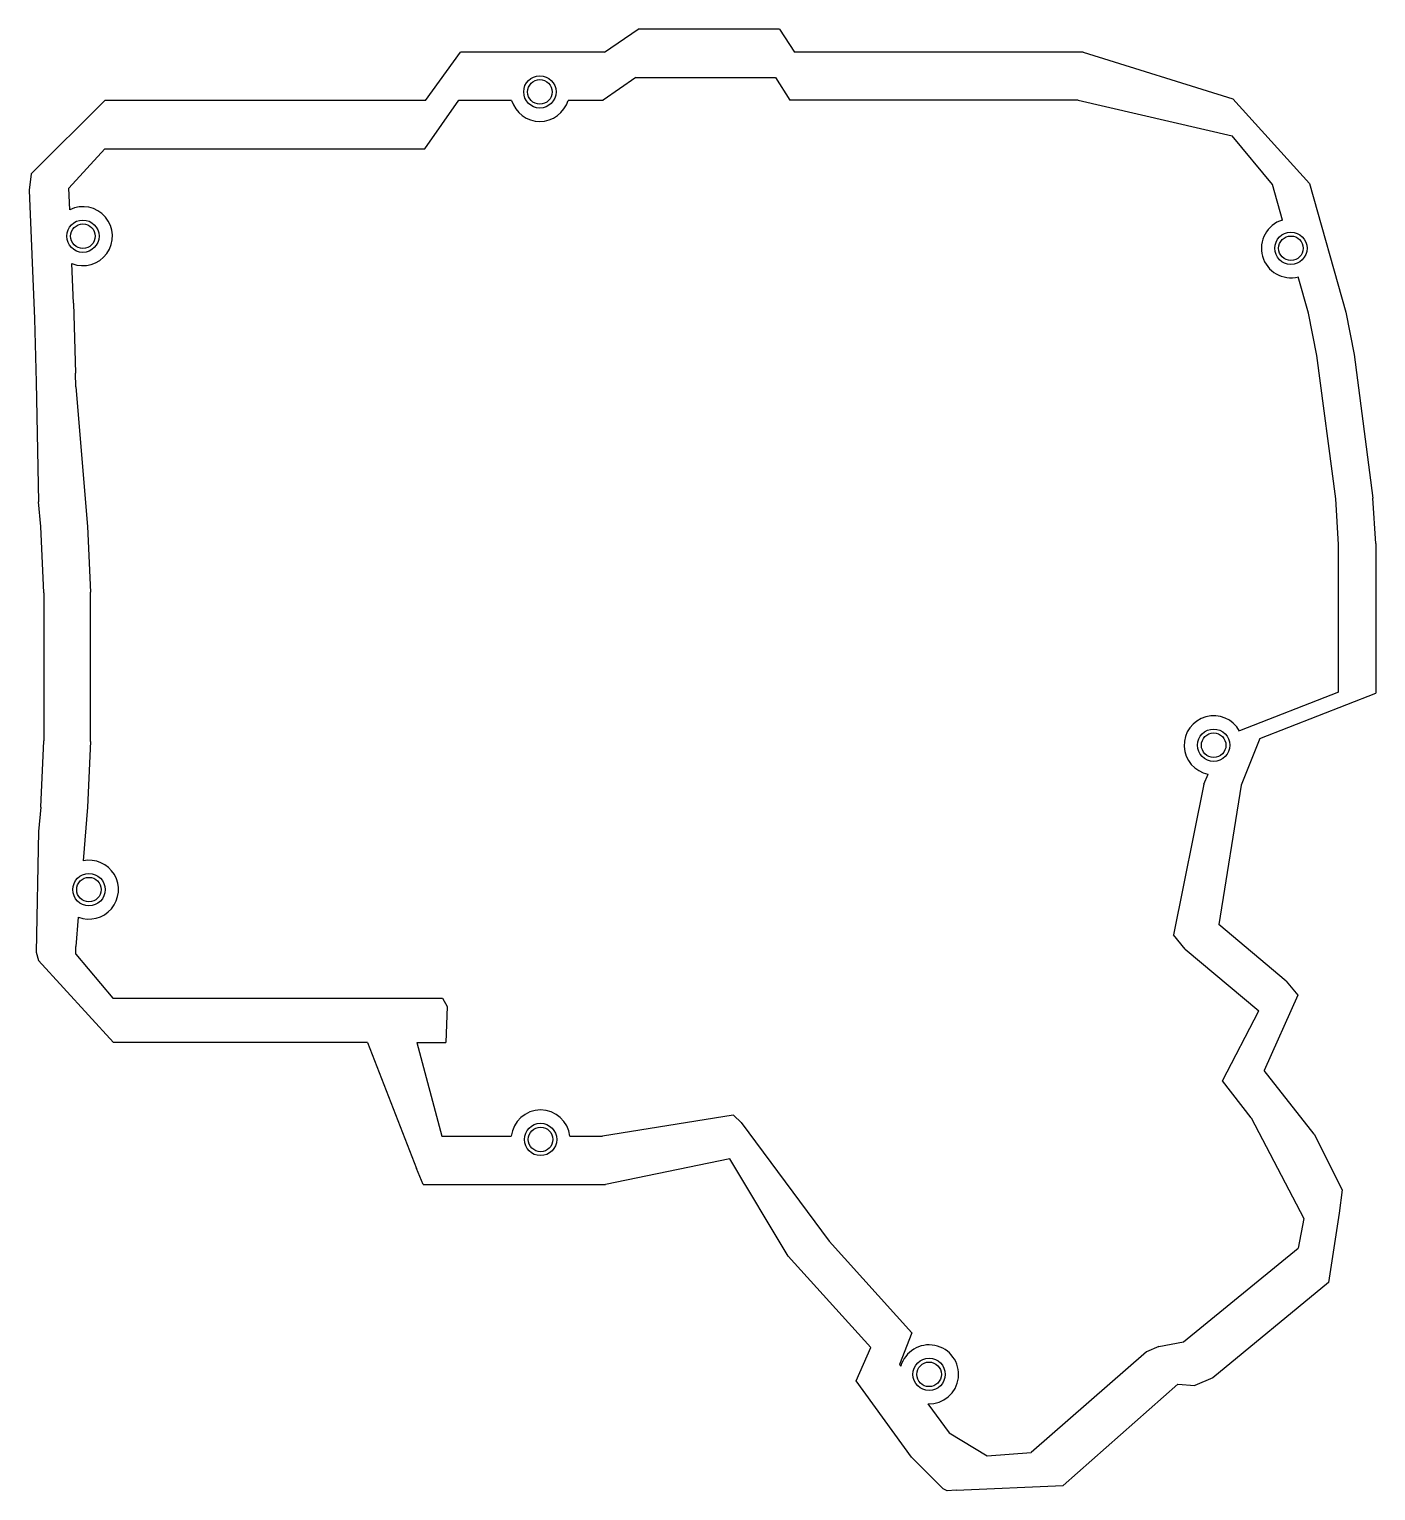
# Model space of a CAD drawing. Header units: metres. Extents: x -65 to 102, y -108 to 73.
import ezdxf

# ---------------------------------------------------------------- set-up
doc = ezdxf.new("R2010")
doc.units = ezdxf.units.M

msp = doc.modelspace()

# ---------------------------------------------------------------- linework, layer by layer
for p, q in [((6.53, 70.11, -5), (10.67, 72.93, -5)), ((6.53, 70.11), (10.67, 72.93)), ((28.16, 72.93, -5), (10.67, 72.93, -5)), ((10.67, 72.93, -5), (10.67, 72.93)), ((28.16, 72.93), (10.67, 72.93)), ((28.16, 72.93, -5), (30.03, 70.11, -5)), ((28.16, 72.93, -5), (28.16, 72.93)), ((28.16, 72.93), (30.03, 70.11)), ((-15.65, 64.11, -5), (-11.32, 70.11, -5)), ((-15.65, 64.11), (-11.32, 70.11)), ((6.53, 70.11, -5), (-11.32, 70.11, -5)), ((-11.32, 70.11, -5), (-11.32, 70.11)), ((6.53, 70.11), (-11.32, 70.11)), ((6.53, 70.11, -5), (6.53, 70.11)), ((65.77, 70.11, -5), (30.03, 70.11, -5)), ((30.03, 70.11, -5), (30.03, 70.11)), ((65.77, 70.11), (30.03, 70.11)), ((65.77, 70.11, -5), (84.29, 64.32, -5)), ((65.77, 70.11, -5), (65.77, 70.11)), ((65.77, 70.11), (84.29, 64.32)), ((-3.49, 65.17, -5), (-3.49, 65.17, -4)), ((-3.01, 65.17, -4), (-3.01, 65.17)), ((10.39, 66.95), (6.35, 64.13)), ((10.39, 66.95, -2), (6.35, 64.13, -2)), ((10.39, 66.95), (27.69, 66.95)), ((10.39, 66.95, -2), (10.39, 66.95)), ((10.39, 66.95, -2), (27.69, 66.95, -2)), ((27.69, 66.95), (29.47, 64.13)), ((27.69, 66.95, -2), (27.69, 66.95)), ((27.69, 66.95, -2), (29.47, 64.13, -2)), ((-55.34, 64.11, -5), (-64.45, 55.02, -5)), ((-55.34, 64.11), (-64.45, 55.02)), ((-15.65, 64.11, -5), (-55.34, 64.11, -5)), ((-55.34, 64.11, -5), (-55.34, 64.11)), ((-15.65, 64.11), (-55.34, 64.11)), ((-15.73, 58.13), (-11.5, 64.13)), ((-15.73, 58.13, -2), (-11.5, 64.13, -2)), ((-15.65, 64.11, -5), (-15.65, 64.11)), ((-11.5, 64.13), (-4.98, 64.13)), ((-11.5, 64.13, -2), (-11.5, 64.13)), ((-11.5, 64.13, -2), (-4.98, 64.13, -2)), ((-4.98, 64.13, -2), (-4.98, 64.13)), ((2.01, 64.13), (6.35, 64.13)), ((2.01, 64.13, -2), (2.01, 64.13)), ((2.01, 64.13, -2), (6.35, 64.13, -2)), ((6.35, 64.13, -2), (6.35, 64.13)), ((65.12, 64.13), (29.47, 64.13)), ((29.47, 64.13, -2), (29.47, 64.13)), ((65.12, 64.13, -2), (29.47, 64.13, -2)), ((65.12, 64.13), (84.19, 59.72)), ((65.12, 64.13, -2), (65.12, 64.13)), ((65.12, 64.13, -2), (84.19, 59.72, -2)), ((93.79, 53.82, -5), (84.29, 64.32, -5)), ((84.29, 64.32, -5), (84.29, 64.32)), ((93.79, 53.82), (84.29, 64.32)), ((89.19, 53.72), (84.19, 59.72)), ((84.19, 59.72, -2), (84.19, 59.72)), ((89.19, 53.72, -2), (84.19, 59.72, -2)), ((-55.32, 58.13), (-59.79, 53.27)), ((-55.32, 58.13, -2), (-59.79, 53.27, -2)), ((-55.32, 58.13), (-15.73, 58.13)), ((-55.32, 58.13, -2), (-55.32, 58.13)), ((-55.32, 58.13, -2), (-15.73, 58.13, -2)), ((-15.73, 58.13, -2), (-15.73, 58.13)), ((-64.45, 55.02, -5), (-64.69, 53.02, -5)), ((-64.45, 55.02), (-64.69, 53.02)), ((-64.45, 55.02, -5), (-64.45, 55.02)), ((-64.69, 53.02, -5), (-64.05, 37.08, -5)), ((-64.69, 53.02, -5), (-64.69, 53.02)), ((-64.69, 53.02), (-64.05, 37.08)), ((-59.68, 50.57), (-59.79, 53.27)), ((-59.68, 50.57, -2), (-59.79, 53.27, -2)), ((-59.79, 53.27, -2), (-59.79, 53.27)), ((90.43, 49.3), (89.19, 53.72)), ((89.19, 53.72, -2), (89.19, 53.72)), ((90.43, 49.3, -2), (89.19, 53.72, -2)), ((93.79, 53.82, -5), (98.25, 37.89, -5)), ((93.79, 53.82, -5), (93.79, 53.82)), ((93.79, 53.82), (98.25, 37.89)), ((-59.68, 50.57, -2), (-59.68, 50.57)), ((90.43, 49.3, -2), (90.43, 49.3)), ((-60.05, 47.31, -5), (-60.05, 47.31, -4)), ((-59.58, 47.31, -4), (-59.58, 47.31)), ((89.47, 45.81, -5), (89.47, 45.81, -4)), ((89.94, 45.81, -4), (89.94, 45.81)), ((-59.21, 39), (-59.41, 43.92)), ((-59.21, 39, -2), (-59.41, 43.92, -2)), ((-59.41, 43.92, -2), (-59.41, 43.92)), ((93.65, 37.79), (92.39, 42.28)), ((92.39, 42.28, -2), (92.39, 42.28)), ((93.65, 37.79, -2), (92.39, 42.28, -2)), ((-59.21, 39), (-58.96, 30.37)), ((-59.21, 39, -2), (-58.96, 30.37, -2)), ((-59.21, 39, -2), (-59.21, 39)), ((-64.05, 37.08, -5), (-63.82, 29.24, -5)), ((-64.05, 37.08, -5), (-64.05, 37.08)), ((-64.05, 37.08), (-63.82, 29.24)), ((94.7, 32.55), (93.65, 37.79)), ((93.65, 37.79, -2), (93.65, 37.79)), ((94.7, 32.55, -2), (93.65, 37.79, -2)), ((98.25, 37.89, -5), (99.3, 32.65, -5)), ((98.25, 37.89, -5), (98.25, 37.89)), ((98.25, 37.89), (99.3, 32.65)), ((99.3, 32.65, -5), (101.62, 14.88, -5)), ((99.3, 32.65, -5), (99.3, 32.65)), ((99.3, 32.65), (101.62, 14.88)), ((97.02, 14.78), (94.7, 32.55)), ((94.7, 32.55, -2), (94.7, 32.55)), ((97.02, 14.78, -2), (94.7, 32.55, -2)), ((-63.82, 29.24, -5), (-63.54, 14.41, -5)), ((-63.82, 29.24, -5), (-63.82, 29.24)), ((-63.82, 29.24), (-63.54, 14.41)), ((-58.93, 28.65), (-58.96, 30.37)), ((-58.93, 28.65, -2), (-58.96, 30.37, -2)), ((-58.96, 30.37, -2), (-58.96, 30.37)), ((-58.93, 28.65), (-57.47, 11.37)), ((-58.93, 28.65, -2), (-57.47, 11.37, -2)), ((-58.93, 28.65, -2), (-58.93, 28.65)), ((97.37, 9.15), (97.02, 14.78)), ((97.02, 14.78, -2), (97.02, 14.78)), ((97.37, 9.15, -2), (97.02, 14.78, -2)), ((101.97, 9.25, -5), (101.62, 14.88, -5)), ((101.62, 14.88, -5), (101.62, 14.88)), ((101.97, 9.25), (101.62, 14.88)), ((-63.26, 11.37, -5), (-63.54, 14.41, -5)), ((-63.54, 14.41, -5), (-63.54, 14.41)), ((-63.26, 11.37), (-63.54, 14.41)), ((-62.89, 3.15, -5), (-63.26, 11.37, -5)), ((-63.26, 11.37, -5), (-63.26, 11.37)), ((-62.89, 3.15), (-63.26, 11.37)), ((-57.47, 11.37), (-57.12, 3.25)), ((-57.47, 11.37, -2), (-57.12, 3.25, -2)), ((-57.47, 11.37, -2), (-57.47, 11.37)), ((97.37, -9.15), (97.37, 9.15)), ((97.37, 9.15, -2), (97.37, 9.15)), ((97.37, -9.15, -2), (97.37, 9.15, -2)), ((101.97, 9.25, -5), (101.97, -9.25, -5)), ((101.97, 9.25, -5), (101.97, 9.25)), ((101.97, 9.25), (101.97, -9.25)), ((-62.89, 3.15, -5), (-62.89, -15.15, -5)), ((-62.89, 3.15, -5), (-62.89, 3.15)), ((-62.89, 3.15), (-62.89, -15.15)), ((-57.12, -15.25), (-57.12, 3.25)), ((-57.12, -15.25, -2), (-57.12, 3.25, -2)), ((-57.12, 3.25, -2), (-57.12, 3.25)), ((97.37, -9.15), (85.11, -13.95)), ((97.37, -9.15, -2), (85.11, -13.95, -2)), ((87.62, -14.88, -5), (101.97, -9.25, -5)), ((87.62, -14.88), (101.97, -9.25)), ((97.37, -9.15, -2), (97.37, -9.15)), ((101.97, -9.25, -5), (101.97, -9.25)), ((85.11, -13.95, -2), (85.11, -13.95)), ((-63.26, -23.37, -5), (-62.89, -15.15, -5)), ((-63.26, -23.37), (-62.89, -15.15)), ((-62.89, -15.15, -5), (-62.89, -15.15)), ((-57.12, -15.25), (-57.47, -23.37)), ((-57.12, -15.25, -2), (-57.47, -23.37, -2)), ((-57.12, -15.25, -2), (-57.12, -15.25)), ((79.91, -15.71, -5), (79.91, -15.71, -4)), ((80.38, -15.71, -4), (80.38, -15.71)), ((87.62, -14.88, -5), (85.3, -20.65, -5)), ((87.62, -14.88), (85.3, -20.65)), ((87.62, -14.88, -5), (87.62, -14.88)), ((80.7, -20.55), (81.21, -19.29)), ((80.7, -20.55, -2), (81.21, -19.29, -2)), ((81.21, -19.29, -2), (81.21, -19.29)), ((80.7, -20.55), (76.96, -39.19)), ((80.7, -20.55, -2), (76.96, -39.19, -2)), ((80.7, -20.55, -2), (80.7, -20.55)), ((85.3, -20.65, -5), (82.54, -37.9, -5)), ((85.3, -20.65), (82.54, -37.9)), ((85.3, -20.65, -5), (85.3, -20.65)), ((-63.26, -23.37, -5), (-63.54, -26.41, -5)), ((-63.26, -23.37), (-63.54, -26.41)), ((-63.26, -23.37, -5), (-63.26, -23.37)), ((-57.47, -23.37), (-58.03, -30.02)), ((-57.47, -23.37, -2), (-58.03, -30.02, -2)), ((-57.47, -23.37, -2), (-57.47, -23.37)), ((-63.54, -26.41, -5), (-63.82, -41.34, -5)), ((-63.54, -26.41), (-63.82, -41.34)), ((-63.54, -26.41, -5), (-63.54, -26.41)), ((-58.03, -30.02, -2), (-58.03, -30.02)), ((-59.3, -33.59, -5), (-59.3, -33.59, -4)), ((-58.83, -33.59, -4), (-58.83, -33.59)), ((-58.62, -37), (-58.93, -40.65)), ((-58.62, -37, -2), (-58.93, -40.65, -2)), ((-58.62, -37, -2), (-58.62, -37)), ((90.9, -44.92, -5), (82.54, -37.9, -5)), ((82.54, -37.9, -5), (82.54, -37.9)), ((90.9, -44.92), (82.54, -37.9)), ((78.4, -40.94), (76.96, -39.19)), ((76.96, -39.19, -2), (76.96, -39.19)), ((78.4, -40.94, -2), (76.96, -39.19, -2)), ((-63.82, -41.34, -5), (-63.55, -42.37, -5)), ((-63.82, -41.34, -5), (-63.82, -41.34)), ((-63.82, -41.34), (-63.55, -42.37)), ((-58.94, -41.58), (-58.93, -40.65)), ((-58.94, -41.58, -2), (-58.93, -40.65, -2)), ((-58.94, -41.58), (-54.35, -47.04)), ((-58.94, -41.58, -2), (-54.35, -47.04, -2)), ((-58.94, -41.58, -2), (-58.94, -41.58)), ((-58.93, -40.65, -2), (-58.93, -40.65)), ((78.4, -40.94), (87.5, -48.58)), ((78.4, -40.94, -2), (78.4, -40.94)), ((78.4, -40.94, -2), (87.5, -48.58, -2)), ((-54.26, -52.52, -5), (-63.55, -42.37, -5)), ((-63.55, -42.37, -5), (-63.55, -42.37)), ((-54.26, -52.52), (-63.55, -42.37)), ((90.9, -44.92, -5), (92.34, -46.67, -5)), ((90.9, -44.92, -5), (90.9, -44.92)), ((90.9, -44.92), (92.34, -46.67)), ((-54.35, -47.04), (-13.56, -47.04)), ((-54.35, -47.04, -2), (-13.56, -47.04, -2)), ((-54.35, -47.04, -2), (-54.35, -47.04)), ((-13.56, -47.04), (-12.96, -48.07)), ((-13.56, -47.04, -2), (-12.96, -48.07, -2)), ((-13.56, -47.04, -2), (-13.56, -47.04)), ((92.34, -46.67, -5), (88.18, -56, -5)), ((92.34, -46.67), (88.18, -56)), ((92.34, -46.67, -5), (92.34, -46.67)), ((-12.96, -48.07), (-13.14, -52.52)), ((-12.96, -48.07, -2), (-13.14, -52.52, -2)), ((-12.96, -48.07, -2), (-12.96, -48.07)), ((82.99, -57.27), (87.5, -48.58)), ((82.99, -57.27, -2), (87.5, -48.58, -2)), ((87.5, -48.58, -2), (87.5, -48.58)), ((-22.83, -52.52, -5), (-54.26, -52.52, -5)), ((-54.26, -52.52, -5), (-54.26, -52.52)), ((-22.83, -52.52), (-54.26, -52.52)), ((-22.83, -52.52, -5), (-16.77, -68.11, -5)), ((-22.83, -52.52, -5), (-22.83, -52.52)), ((-22.83, -52.52), (-16.77, -68.11)), ((-16.71, -52.52), (-13.62, -64.13)), ((-16.71, -52.52), (-13.14, -52.52)), ((-16.71, -52.52, -2), (-13.62, -64.13, -2)), ((-16.71, -52.52, -2), (-16.71, -52.52)), ((-16.71, -52.52, -2), (-13.14, -52.52, -2)), ((-13.14, -52.52, -2), (-13.14, -52.52)), ((94.33, -63.87, -5), (88.18, -56, -5)), ((88.18, -56, -5), (88.18, -56)), ((94.33, -63.87), (88.18, -56)), ((86.55, -61.83), (82.99, -57.27)), ((82.99, -57.27, -2), (82.99, -57.27)), ((86.55, -61.83, -2), (82.99, -57.27, -2)), ((22.45, -61.52), (6.25, -64.13)), ((22.45, -61.52, -2), (6.25, -64.13, -2)), ((22.54, -61.54), (22.45, -61.52)), ((22.54, -61.54, -2), (22.45, -61.52, -2)), ((22.45, -61.52, -2), (22.45, -61.52)), ((22.54, -61.54), (23.42, -62.4)), ((22.54, -61.54, -2), (23.42, -62.4, -2)), ((22.54, -61.54, -2), (22.54, -61.54)), ((23.42, -62.4), (34.33, -77.13)), ((23.42, -62.4, -2), (34.33, -77.13, -2)), ((23.42, -62.4, -2), (23.42, -62.4)), ((86.55, -61.83), (93.07, -74.31)), ((86.55, -61.83, -2), (86.55, -61.83)), ((86.55, -61.83, -2), (93.07, -74.31, -2)), ((-13.62, -64.13), (-5.02, -64.13)), ((-13.62, -64.13, -2), (-5.02, -64.13, -2)), ((-13.62, -64.13, -2), (-13.62, -64.13)), ((-5.02, -64.13, -2), (-5.02, -64.13)), ((-3.4, -64.52, -5), (-3.4, -64.52, -4)), ((-2.92, -64.52, -4), (-2.92, -64.52)), ((2.23, -64.13), (6.25, -64.13)), ((2.23, -64.13, -2), (6.25, -64.13, -2)), ((2.23, -64.13, -2), (2.23, -64.13)), ((6.25, -64.13, -2), (6.25, -64.13)), ((94.33, -63.87, -5), (97.8, -70.77, -5)), ((94.33, -63.87, -5), (94.33, -63.87)), ((94.33, -63.87), (97.8, -70.77)), ((22.03, -66.91, -5), (6.63, -70.11, -5)), ((22.03, -66.91), (6.63, -70.11)), ((29.25, -78.96, -5), (22.03, -66.91, -5)), ((22.03, -66.91, -5), (22.03, -66.91)), ((29.25, -78.96), (22.03, -66.91)), ((-15.93, -70.11, -5), (-16.77, -68.11, -5)), ((-16.77, -68.11, -5), (-16.77, -68.11)), ((-15.93, -70.11), (-16.77, -68.11)), ((-15.93, -70.11, -5), (6.63, -70.11, -5)), ((-15.93, -70.11, -5), (-15.93, -70.11)), ((-15.93, -70.11), (6.63, -70.11)), ((6.63, -70.11, -5), (6.63, -70.11)), ((97.8, -70.77, -5), (97.45, -73.66, -5)), ((97.8, -70.77), (97.45, -73.66)), ((97.8, -70.77, -5), (97.8, -70.77)), ((97.45, -73.66, -5), (96.12, -82.24, -5)), ((97.45, -73.66), (96.12, -82.24)), ((97.45, -73.66, -5), (97.45, -73.66)), ((93.07, -74.31), (92.37, -77.98)), ((93.07, -74.31, -2), (92.37, -77.98, -2)), ((93.07, -74.31, -2), (93.07, -74.31)), ((34.33, -77.13), (44.54, -88.47)), ((34.33, -77.13, -2), (44.54, -88.47, -2)), ((34.33, -77.13, -2), (34.33, -77.13)), ((29.25, -78.96, -5), (39.46, -90.29, -5)), ((29.25, -78.96, -5), (29.25, -78.96)), ((29.25, -78.96), (39.46, -90.29)), ((78.18, -89.59), (92.37, -77.98)), ((78.18, -89.59, -2), (92.37, -77.98, -2)), ((92.37, -77.98, -2), (92.37, -77.98)), ((96.12, -82.24, -5), (81.8, -94.01, -5)), ((96.12, -82.24), (81.8, -94.01)), ((96.12, -82.24, -5), (96.12, -82.24)), ((44.54, -88.47), (43.01, -92.37)), ((44.54, -88.47, -2), (43.01, -92.37, -2)), ((44.54, -88.47, -2), (44.54, -88.47)), ((37.67, -94.41, -5), (39.46, -90.29, -5)), ((37.67, -94.41), (39.46, -90.29)), ((39.46, -90.29, -5), (39.46, -90.29)), ((75.12, -90.15), (73.6, -90.81)), ((75.12, -90.15, -2), (73.6, -90.81, -2)), ((75.12, -90.15), (78.18, -89.59)), ((75.12, -90.15, -2), (78.18, -89.59, -2)), ((75.12, -90.15, -2), (75.12, -90.15)), ((78.18, -89.59, -2), (78.18, -89.59)), ((73.6, -90.81), (59.34, -103.29)), ((73.6, -90.81, -2), (59.34, -103.29, -2)), ((73.6, -90.81, -2), (73.6, -90.81)), ((43.01, -92.37), (43.18, -92.6)), ((43.01, -92.37, -2), (43.18, -92.6, -2)), ((43.01, -92.37, -2), (43.01, -92.37)), ((43.18, -92.6, -2), (43.18, -92.6)), ((44.69, -93.6, -5), (44.69, -93.6, -4)), ((45.16, -93.6, -4), (45.16, -93.6)), ((81.8, -94.01, -5), (79.56, -94.99, -5)), ((81.8, -94.01), (79.56, -94.99)), ((81.8, -94.01, -5), (81.8, -94.01)), ((44.52, -103.85, -5), (37.67, -94.41, -5)), ((37.67, -94.41, -5), (37.67, -94.41)), ((44.52, -103.85), (37.67, -94.41)), ((77.46, -94.83, -5), (63.27, -107.38, -5)), ((77.46, -94.83), (63.27, -107.38)), ((77.46, -94.83, -5), (79.56, -94.99, -5)), ((77.46, -94.83, -5), (77.46, -94.83)), ((77.46, -94.83), (79.56, -94.99)), ((79.56, -94.99, -5), (79.56, -94.99)), ((46.55, -97.25), (49.16, -100.83)), ((46.55, -97.25, -2), (49.16, -100.83, -2)), ((46.55, -97.25, -2), (46.55, -97.25)), ((49.16, -100.83), (53.88, -103.68)), ((49.16, -100.83, -2), (53.88, -103.68, -2)), ((49.16, -100.83, -2), (49.16, -100.83)), ((48.44, -107.78, -5), (44.52, -103.85, -5)), ((44.52, -103.85, -5), (44.52, -103.85)), ((48.44, -107.78), (44.52, -103.85)), ((53.88, -103.68), (59.34, -103.29)), ((53.88, -103.68, -2), (59.34, -103.29, -2)), ((53.88, -103.68, -2), (53.88, -103.68)), ((59.34, -103.29, -2), (59.34, -103.29)), ((48.91, -108.01, -5), (48.44, -107.78, -5)), ((48.44, -107.78, -5), (48.44, -107.78)), ((48.91, -108.01), (48.44, -107.78)), ((50.04, -107.94, -5), (48.91, -108.01, -5)), ((50.04, -107.94), (48.91, -108.01)), ((48.91, -108.01, -5), (48.91, -108.01)), ((50.04, -107.94, -5), (63.27, -107.38, -5)), ((50.04, -107.94), (63.27, -107.38)), ((50.04, -107.94, -5), (50.04, -107.94)), ((63.27, -107.38, -5), (63.27, -107.38))]:
    msp.add_line(p, q)
for centre, radius in [((-1.49, 65.17, -5), 2), ((-1.49, 65.17, -4), 2), ((-1.49, 65.17), 1.52), ((-1.49, 65.17, -4), 1.52), ((-58.05, 47.31, -5), 2), ((-58.05, 47.31, -4), 2), ((-58.05, 47.31), 1.52), ((-58.05, 47.31, -4), 1.52), ((91.47, 45.81, -5), 2), ((91.47, 45.81, -4), 2), ((91.47, 45.81), 1.52), ((91.47, 45.81, -4), 1.52), ((81.91, -15.71, -5), 2), ((81.91, -15.71, -4), 2), ((81.91, -15.71), 1.52), ((81.91, -15.71, -4), 1.52), ((-57.3, -33.59, -5), 2), ((-57.3, -33.59, -4), 2), ((-57.3, -33.59), 1.52), ((-57.3, -33.59, -4), 1.52), ((-1.4, -64.52, -5), 2), ((-1.4, -64.52, -4), 2), ((-1.4, -64.52), 1.52), ((-1.4, -64.52, -4), 1.52), ((46.69, -93.6, -5), 2), ((46.69, -93.6, -4), 2), ((46.69, -93.6), 1.52), ((46.69, -93.6, -4), 1.52)]:
    msp.add_circle(centre, radius)
for centre, start, end in [((-1.49, 65.17), -163.3754, -16.6246), ((-1.49, 65.17, -2), -163.3754, -16.6246), ((-58.05, 47.31), -111.8378, 116.4802), ((-58.05, 47.31, -2), -111.8378, 116.4802), ((91.47, 45.81), -253.3831, -75.3182), ((91.47, 45.81, -2), -253.3831, -75.3182), ((81.91, -15.71), -331.2281, -101.1059), ((81.91, -15.71, -2), -331.2281, -101.1059), ((-57.3, -33.59), -111.098, 101.43), ((-57.3, -33.59, -2), -111.098, 101.43), ((-1.4, -64.52), 6.2086, 173.7914), ((-1.4, -64.52, -2), 6.2086, 173.7914), ((46.69, -93.6), -92.0812, 164.0812), ((46.69, -93.6, -2), -92.0812, 164.0812)]:
    msp.add_arc(centre, 3.65, start, end)

doc.saveas('drawing.dxf')
